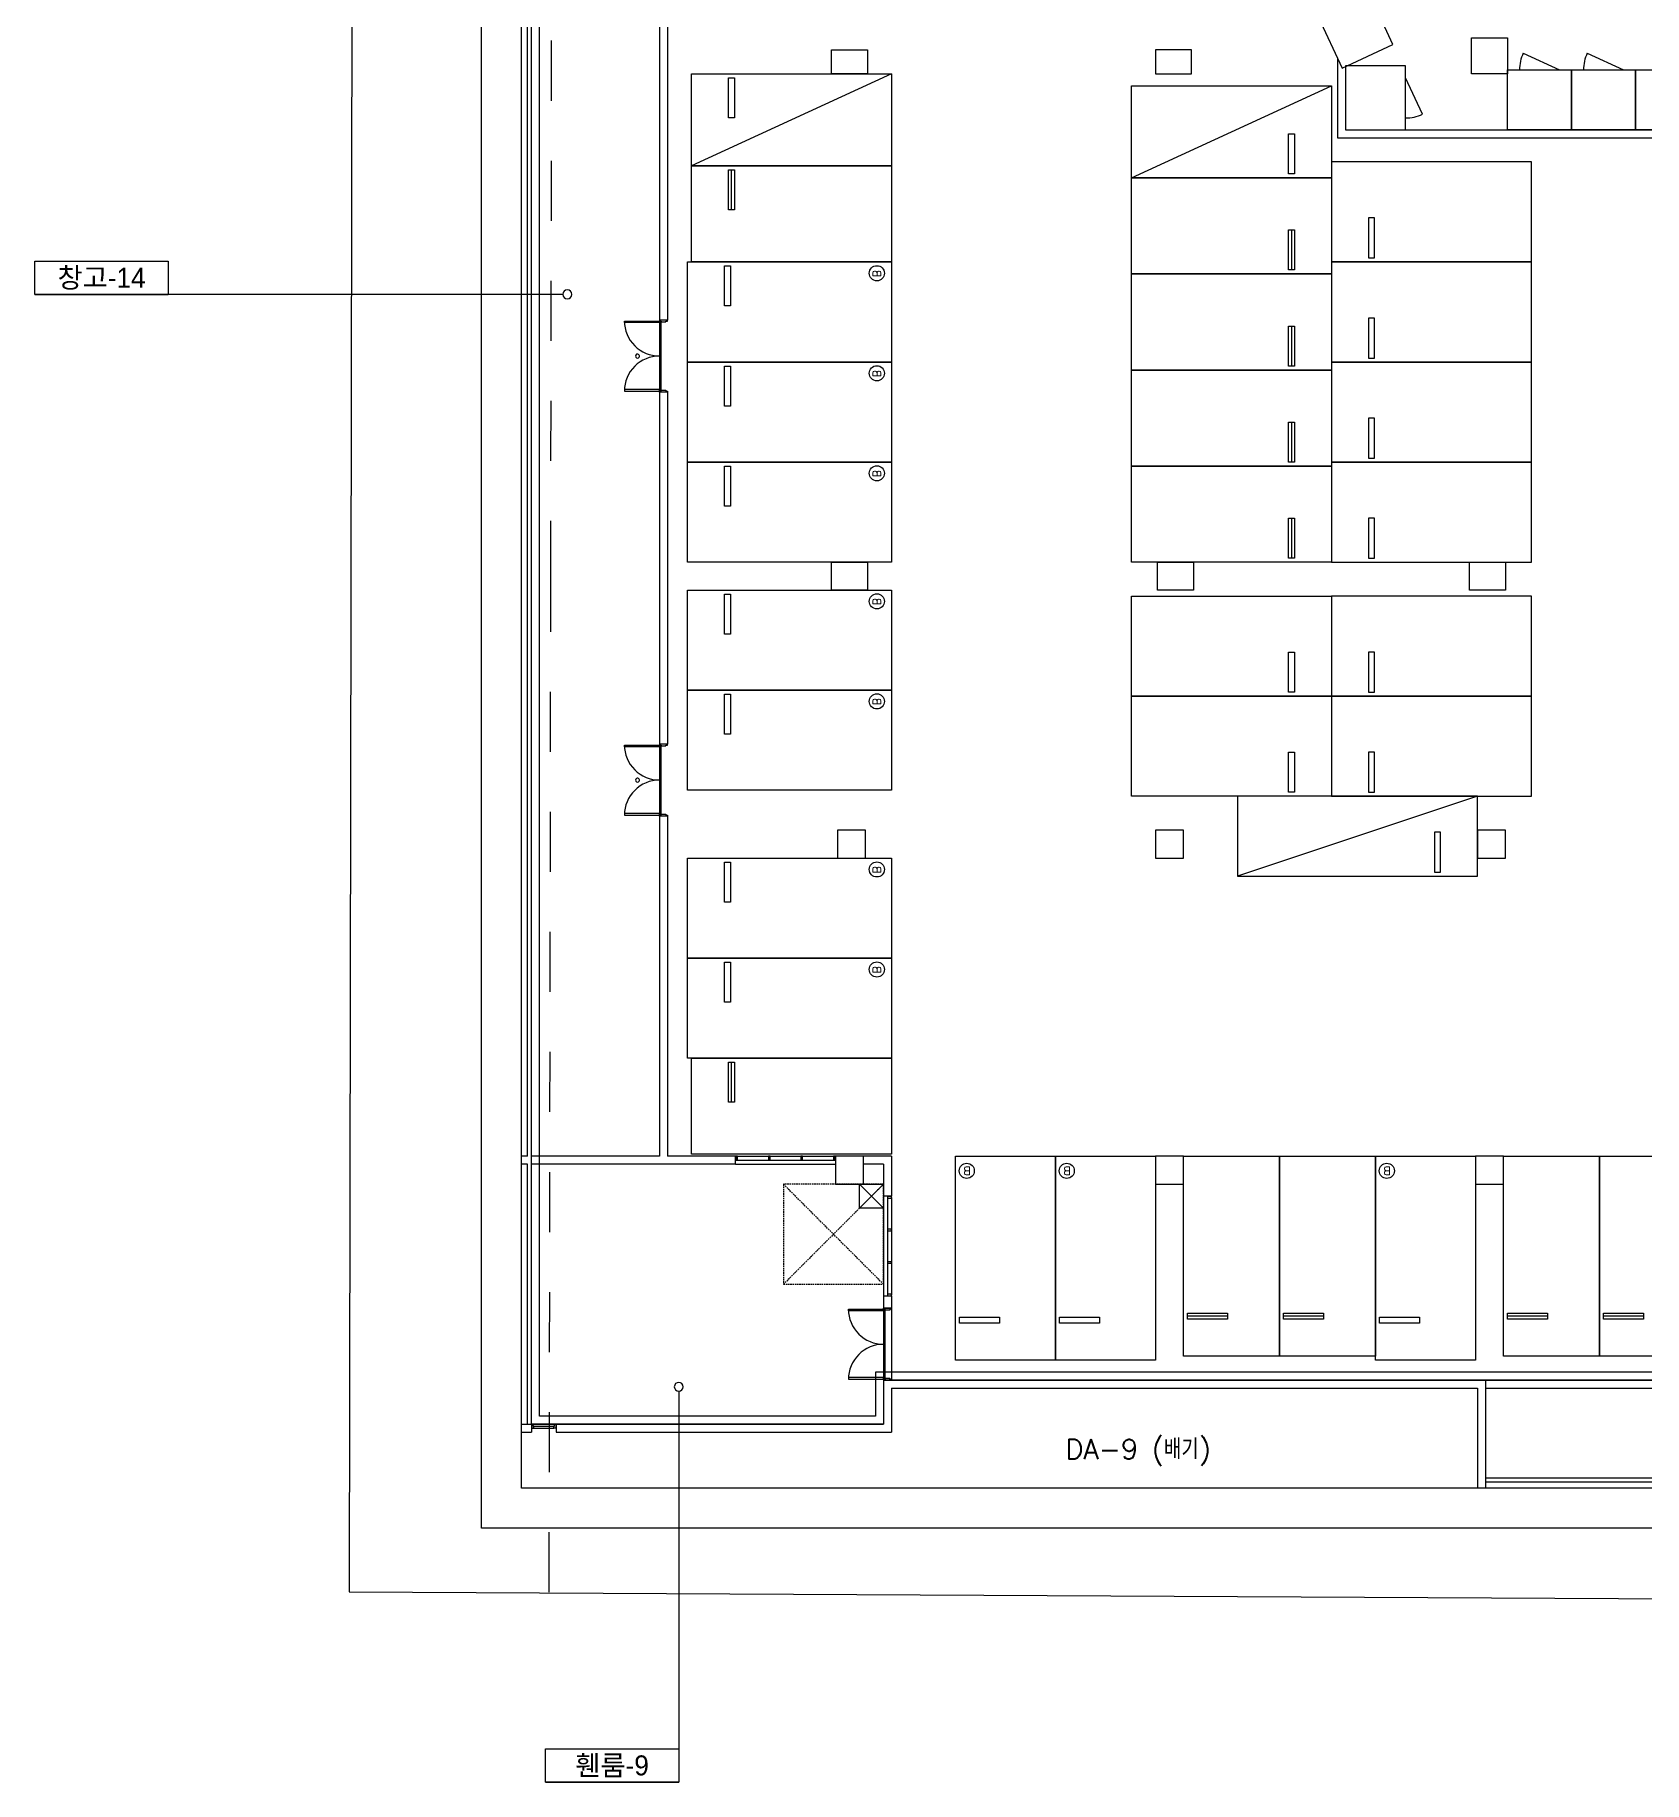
# Model space of a CAD drawing. Header units: millimetres. Extents: x -7614 to 421357, y 87385 to 341757.
# Drawn here: x 311808 to 352034, y 87385 to 131052 of the extents above; entities that cross this region are included whole.
import ezdxf
from ezdxf.enums import TextEntityAlignment as Align

# ---------------------------------------------------------------- set-up
doc = ezdxf.new("R2010")
doc.units = ezdxf.units.MM
doc.header["$LTSCALE"] = 600
doc.header["$MEASUREMENT"] = 0
doc.linetypes.add('HIDDEN', pattern=[2, 1, -1])
doc.linetypes.add('HIDDEN2', pattern=[0.188, 0.125, -0.063])
for name, color, linetype in [('e-plan', 9, 'CONTINUOUS'), ('e-room-box', 7, 'CONTINUOUS'), ('e-text', 6, 'CONTINUOUS')]:
    doc.layers.add(name, color=color, linetype=linetype)
doc.styles.add('kiahn', font='romans.shx', dxfattribs={"bigfont": 'cadhs.shx'})
doc.styles.add('돋움', font='Dotum.ttf')

msp = doc.modelspace()

# ---------------------------------------------------------------- linework, layer by layer
at = {"layer": 'e-plan'}
for p, q in [((324420, 96527), (324420, 148977)), ((323970, 94727), (323970, 148527)), ((324120, 103027), (324120, 148677)), ((324220, 96327), (324220, 148777)), ((324220, 103027), (324220, 148577)), ((322970, 93727), (322970, 147527)), ((319743, 142693), (319664, 92140)), ((327420, 132727), (327420, 123927)), ((327620, 132727), (327620, 123927)), ((340720, 130677), (339820, 130677)), ((339820, 130677), (339820, 130077)), ((340720, 130077), (340720, 130677)), ((349014, 130599), (349920, 130177)), ((350614, 130599), (351520, 130177)), ((344370, 130475), (344370, 128477)), ((346070, 130277), (344570, 130277)), ((344570, 130277), (344570, 128677)), ((344570, 130244), (344570, 128677)), ((346070, 128677), (346070, 130277)), ((348620, 130177), (350220, 130177)), ((348620, 128677), (348620, 130177)), ((350220, 130177), (350220, 128677)), ((350220, 130177), (351820, 130177)), ((350220, 128677), (350220, 130177)), ((351820, 130177), (351820, 128677)), ((351820, 130177), (353420, 130177)), ((351820, 128677), (351820, 130177)), ((333220, 130077), (328220, 127777)), ((328220, 127777), (328220, 130077)), ((328220, 130077), (333220, 130077)), ((329145, 129977), (329295, 129977)), ((329145, 128977), (329145, 129977)), ((329295, 129977), (329295, 128977)), ((333220, 130077), (333220, 127777)), ((339220, 127477), (344220, 129777)), ((339220, 127477), (339220, 129777)), ((339220, 129777), (344220, 129777)), ((339820, 130077), (340720, 130077)), ((344220, 129777), (344220, 127477)), ((346493, 129070), (346070, 129977)), ((329295, 128977), (329145, 128977)), ((343145, 127577), (343145, 128577)), ((343145, 128577), (343295, 128577)), ((343295, 128577), (343295, 127577)), ((344370, 128477), (356420, 128477)), ((344570, 128677), (356220, 128677)), ((344570, 128677), (346070, 128677)), ((350220, 128677), (348620, 128677)), ((351820, 128677), (350220, 128677)), ((353420, 128677), (351820, 128677)), ((328220, 125377), (328220, 127777)), ((328220, 127777), (333220, 127777)), ((333220, 127777), (328220, 127777)), ((329145, 127677), (329295, 127677)), ((329145, 126677), (329145, 127677)), ((329220, 126677), (329220, 127677)), ((329295, 127677), (329295, 126677)), ((333220, 127777), (333220, 125377)), ((343295, 127577), (343145, 127577)), ((344220, 127877), (344220, 125377)), ((349220, 127877), (344220, 127877)), ((349220, 125377), (349220, 127877)), ((339220, 125077), (339220, 127477)), ((339220, 127477), (344220, 127477)), ((344220, 127477), (339220, 127477)), ((344220, 127477), (344220, 125077)), ((329295, 126677), (329145, 126677)), ((345295, 126477), (345145, 126477)), ((345145, 126477), (345145, 125477)), ((345295, 125477), (345295, 126477)), ((343145, 125177), (343145, 126177)), ((343145, 126177), (343295, 126177)), ((343220, 126177), (343220, 125177)), ((343295, 126177), (343295, 125177)), ((328120, 122877), (328120, 125377)), ((328120, 125377), (333220, 125377)), ((333220, 125377), (328220, 125377)), ((333220, 125377), (333220, 122877)), ((344220, 125377), (344220, 122877)), ((349220, 125377), (344220, 125377)), ((344220, 125377), (349220, 125377)), ((345145, 125477), (345295, 125477)), ((349220, 122877), (349220, 125377)), ((329045, 125277), (329195, 125277)), ((329045, 124277), (329045, 125277)), ((329195, 125277), (329195, 124277)), ((339220, 122677), (339220, 125077)), ((339220, 125077), (344220, 125077)), ((344220, 125077), (339220, 125077)), ((343295, 125177), (343145, 125177)), ((344220, 125077), (344220, 122677)), ((329195, 124277), (329045, 124277)), ((326545, 123902), (327420, 123902)), ((326545, 123862), (326545, 123902)), ((327420, 123862), (326545, 123862)), ((327620, 123927), (327420, 123927)), ((327620, 123927), (327420, 123927)), ((327420, 123927), (327420, 123902)), ((327420, 123902), (327420, 122152)), ((327420, 123902), (327460, 123902)), ((327420, 123902), (327420, 123862)), ((327460, 123902), (327460, 123882)), ((327460, 122172), (327460, 123882)), ((327460, 123882), (327580, 123882)), ((327580, 123882), (327580, 123902)), ((327580, 123902), (327620, 123902)), ((327620, 123902), (327620, 123927)), ((343145, 122777), (343145, 123777)), ((343145, 123777), (343295, 123777)), ((343220, 123777), (343220, 122777)), ((343295, 123777), (343295, 122777)), ((345295, 123977), (345145, 123977)), ((345145, 123977), (345145, 122977)), ((345295, 122977), (345295, 123977)), ((328120, 120377), (328120, 122877)), ((328120, 122877), (333220, 122877)), ((333220, 122877), (328120, 122877)), ((329045, 122777), (329195, 122777)), ((329045, 121777), (329045, 122777)), ((329195, 122777), (329195, 121777)), ((333220, 122877), (333220, 120377)), ((343295, 122777), (343145, 122777)), ((344220, 122877), (344220, 120377)), ((349220, 122877), (344220, 122877)), ((344220, 122877), (349220, 122877)), ((345145, 122977), (345295, 122977)), ((349220, 120377), (349220, 122877)), ((344220, 122677), (339220, 122677)), ((339220, 120277), (339220, 122677)), ((339220, 122677), (344220, 122677)), ((344220, 122677), (344220, 120277)), ((327420, 122192), (326545, 122192)), ((326545, 122192), (326545, 122152)), ((326545, 122152), (327420, 122152)), ((327420, 122152), (327420, 122192)), ((327420, 122127), (327420, 122152)), ((327420, 122152), (327460, 122152)), ((327420, 122127), (327420, 113327)), ((327620, 122127), (327420, 122127)), ((327620, 122127), (327420, 122127)), ((327460, 122152), (327460, 122172)), ((327460, 122172), (327580, 122172)), ((327580, 122172), (327580, 122152)), ((327580, 122152), (327620, 122152)), ((327620, 122152), (327620, 122127)), ((327620, 122127), (327620, 113327)), ((329195, 121777), (329045, 121777)), ((345295, 121477), (345145, 121477)), ((345145, 121477), (345145, 120477)), ((345295, 120477), (345295, 121477)), ((343145, 120377), (343145, 121377)), ((343145, 121377), (343295, 121377)), ((343220, 121377), (343220, 120377)), ((343295, 121377), (343295, 120377)), ((333220, 120377), (328120, 120377)), ((328120, 117877), (328120, 120377)), ((328120, 120377), (333220, 120377)), ((329045, 120277), (329195, 120277)), ((329045, 119277), (329045, 120277)), ((329195, 120277), (329195, 119277)), ((333220, 120377), (333220, 117877)), ((344220, 120277), (339220, 120277)), ((339220, 117877), (339220, 120277)), ((339220, 120277), (344220, 120277)), ((343295, 120377), (343145, 120377)), ((344220, 120377), (344220, 117877)), ((349220, 120377), (344220, 120377)), ((344220, 120377), (349220, 120377)), ((344220, 120277), (344220, 117877)), ((345145, 120477), (345295, 120477)), ((349220, 117877), (349220, 120377)), ((329195, 119277), (329045, 119277)), ((343145, 117977), (343145, 118977)), ((343145, 118977), (343295, 118977)), ((343220, 118977), (343220, 117977)), ((343295, 118977), (343295, 117977)), ((345295, 118977), (345145, 118977)), ((345145, 118977), (345145, 117977)), ((345295, 117977), (345295, 118977)), ((343295, 117977), (343145, 117977)), ((345145, 117977), (345295, 117977)), ((333220, 117877), (328120, 117877)), ((331720, 117877), (332620, 117877)), ((331720, 117177), (331720, 117877)), ((332620, 117877), (332620, 117177)), ((344220, 117877), (339220, 117877)), ((339870, 117877), (340770, 117877)), ((339870, 117177), (339870, 117877)), ((340770, 117877), (340770, 117177)), ((344220, 117877), (349220, 117877)), ((347670, 117877), (348570, 117877)), ((347670, 117177), (347670, 117877)), ((348570, 117877), (348570, 117177)), ((328120, 114677), (328120, 117177)), ((328120, 117177), (333220, 117177)), ((329045, 117077), (329195, 117077)), ((329045, 116077), (329045, 117077)), ((329195, 117077), (329195, 116077)), ((332620, 117177), (331720, 117177)), ((333220, 117177), (333220, 114677)), ((340770, 117177), (339870, 117177)), ((348570, 117177), (347670, 117177)), ((339220, 114527), (339220, 117027)), ((339220, 117027), (344220, 117027)), ((344220, 117027), (344220, 114527)), ((349220, 117027), (344220, 117027)), ((344220, 117027), (344220, 114527)), ((349220, 114527), (349220, 117027)), ((329195, 116077), (329045, 116077)), ((343145, 114627), (343145, 115627)), ((343145, 115627), (343295, 115627)), ((343295, 115627), (343295, 114627)), ((345295, 115627), (345145, 115627)), ((345145, 115627), (345145, 114627)), ((345295, 114627), (345295, 115627)), ((333220, 114677), (328120, 114677)), ((328120, 112177), (328120, 114677)), ((328120, 114677), (333220, 114677)), ((329045, 114577), (329195, 114577)), ((329045, 113577), (329045, 114577)), ((329195, 114577), (329195, 113577)), ((333220, 114677), (333220, 112177)), ((344220, 114527), (339220, 114527)), ((339220, 112027), (339220, 114527)), ((339220, 114527), (344220, 114527)), ((343295, 114627), (343145, 114627)), ((344220, 114527), (349220, 114527)), ((344220, 114527), (344220, 112027)), ((349220, 114527), (344220, 114527)), ((344220, 114527), (344220, 112027)), ((345145, 114627), (345295, 114627)), ((349220, 112027), (349220, 114527)), ((329195, 113577), (329045, 113577)), ((326545, 113302), (327420, 113302)), ((326545, 113262), (326545, 113302)), ((327420, 113262), (326545, 113262)), ((327620, 113327), (327420, 113327)), ((327620, 113327), (327420, 113327)), ((327420, 113327), (327420, 113302)), ((327420, 113302), (327420, 111552)), ((327420, 113302), (327460, 113302)), ((327420, 113302), (327420, 113262)), ((327460, 113302), (327460, 113282)), ((327460, 111572), (327460, 113282)), ((327460, 113282), (327580, 113282)), ((327580, 113282), (327580, 113302)), ((327580, 113302), (327620, 113302)), ((327620, 113302), (327620, 113327)), ((343145, 112127), (343145, 113127)), ((343145, 113127), (343295, 113127)), ((343295, 113127), (343295, 112127)), ((345295, 113127), (345145, 113127)), ((345145, 113127), (345145, 112127)), ((345295, 112127), (345295, 113127)), ((333220, 112177), (328120, 112177)), ((344220, 112027), (339220, 112027)), ((347870, 112027), (341870, 110027)), ((347870, 112027), (341870, 112027)), ((341870, 112027), (341870, 110027)), ((343295, 112127), (343145, 112127)), ((344220, 112027), (349220, 112027)), ((345145, 112127), (345295, 112127)), ((347870, 110027), (347870, 112027)), ((327420, 111592), (326545, 111592)), ((326545, 111592), (326545, 111552)), ((326545, 111552), (327420, 111552)), ((327420, 111552), (327420, 111592)), ((327420, 111527), (327420, 111552)), ((327420, 111552), (327460, 111552)), ((327420, 111527), (327420, 103027)), ((327620, 111527), (327420, 111527)), ((327620, 111527), (327420, 111527)), ((327460, 111552), (327460, 111572)), ((327460, 111572), (327580, 111572)), ((327580, 111572), (327580, 111552)), ((327580, 111552), (327620, 111552)), ((327620, 111552), (327620, 111527)), ((327620, 111527), (327620, 103027)), ((332570, 111177), (331870, 111177)), ((331870, 111177), (331870, 110477)), ((332570, 110477), (332570, 111177)), ((340520, 111177), (339820, 111177)), ((339820, 111177), (339820, 110477)), ((340520, 110477), (340520, 111177)), ((346945, 111127), (346795, 111127)), ((346795, 111127), (346795, 110127)), ((346945, 110127), (346945, 111127)), ((348570, 111177), (347870, 111177)), ((347870, 111177), (347870, 110477)), ((348570, 110477), (348570, 111177)), ((328120, 107977), (328120, 110477)), ((328120, 110477), (333220, 110477)), ((329045, 110377), (329195, 110377)), ((329045, 109377), (329045, 110377)), ((329195, 110377), (329195, 109377)), ((331870, 110477), (332570, 110477)), ((333220, 110477), (333220, 107977)), ((339820, 110477), (340520, 110477)), ((346795, 110127), (346945, 110127)), ((347870, 110477), (348570, 110477)), ((341870, 110027), (347870, 110027)), ((329195, 109377), (329045, 109377)), ((333220, 107977), (328120, 107977)), ((328120, 105477), (328120, 107977)), ((328120, 107977), (333220, 107977)), ((329045, 107877), (329195, 107877)), ((329045, 106877), (329045, 107877)), ((329195, 107877), (329195, 106877)), ((333220, 107977), (333220, 105477)), ((329195, 106877), (329045, 106877)), ((333220, 105477), (328120, 105477)), ((328220, 103077), (328220, 105477)), ((328220, 105477), (333220, 105477)), ((329145, 105377), (329295, 105377)), ((329145, 104377), (329145, 105377)), ((329220, 104377), (329220, 105377)), ((329295, 105377), (329295, 104377)), ((333220, 105477), (333220, 103077)), ((329295, 104377), (329145, 104377)), ((333220, 103077), (328220, 103077)), ((324120, 103027), (323970, 103027)), ((324120, 102827), (323970, 102827)), ((324120, 96327), (324120, 102827)), ((327420, 103027), (324220, 103027)), ((324220, 96327), (324220, 102827)), ((329320, 102827), (324220, 102827)), ((329320, 103027), (327620, 103027)), ((329320, 102827), (329320, 103027)), ((329320, 102827), (331820, 102827)), ((329370, 103027), (329330, 103027)), ((329330, 103027), (329330, 102927)), ((329330, 102927), (329370, 102927)), ((329350, 103027), (331790, 103027)), ((329350, 102927), (331790, 102927)), ((329370, 102927), (329370, 103027)), ((330184, 103027), (330144, 103027)), ((330144, 103027), (330144, 102927)), ((330144, 102927), (330184, 102927)), ((330184, 102927), (330184, 103027)), ((330997, 103027), (330957, 103027)), ((330957, 103027), (330957, 102927)), ((330957, 102927), (330997, 102927)), ((330997, 102927), (330997, 103027)), ((331810, 103027), (331770, 103027)), ((331770, 103027), (331770, 102927)), ((331770, 102927), (331810, 102927)), ((331810, 102927), (331810, 103027)), ((332520, 103027), (331820, 103027)), ((331820, 103027), (331820, 102327)), ((333220, 103027), (332470, 103027)), ((332520, 102327), (332520, 103027)), ((333020, 102827), (332520, 102827)), ((333020, 102827), (333020, 102027)), ((333220, 103027), (333220, 102027)), ((334820, 97927), (334820, 103027)), ((334820, 103027), (337320, 103027)), ((337320, 103027), (337320, 97927)), ((337320, 97927), (337320, 103027)), ((337320, 103027), (339820, 103027)), ((340520, 103027), (339820, 103027)), ((339820, 103027), (339820, 102327)), ((339820, 103027), (339820, 97927)), ((340520, 102327), (340520, 103027)), ((340520, 98027), (340520, 103027)), ((340520, 103027), (342920, 103027)), ((342920, 98027), (342920, 103027)), ((342920, 103027), (345320, 103027)), ((342920, 103027), (342920, 98027)), ((345320, 97927), (345320, 103027)), ((345320, 103027), (347820, 103027)), ((345320, 103027), (345320, 98027)), ((348520, 103027), (347820, 103027)), ((347820, 103027), (347820, 102327)), ((347820, 103027), (347820, 97927)), ((348520, 102327), (348520, 103027)), ((348520, 98027), (348520, 103027)), ((348520, 103027), (350920, 103027)), ((350920, 98027), (350920, 103027)), ((350920, 103027), (353320, 103027)), ((350920, 103027), (350920, 98027)), ((331820, 102327), (332520, 102327)), ((333020, 101727), (332420, 102327)), ((333020, 102327), (332420, 101727)), ((332420, 101727), (332420, 102327)), ((332420, 102327), (333020, 102327)), ((333020, 102327), (333020, 101727)), ((339820, 102327), (340520, 102327)), ((347820, 102327), (348520, 102327)), ((333220, 102027), (333020, 102027)), ((333220, 102027), (333020, 102027)), ((333020, 102027), (333020, 99527)), ((333220, 102017), (333120, 102017)), ((333120, 102017), (333120, 101977)), ((333120, 101997), (333120, 99557)), ((333120, 101977), (333220, 101977)), ((333220, 101977), (333220, 102017)), ((333220, 101997), (333220, 99557)), ((333020, 101727), (332420, 101727)), ((333220, 101203), (333120, 101203)), ((333120, 101203), (333120, 101163)), ((333120, 101163), (333220, 101163)), ((333220, 101163), (333220, 101203)), ((333220, 100390), (333120, 100390)), ((333120, 100390), (333120, 100350)), ((333120, 100350), (333220, 100350)), ((333220, 100350), (333220, 100390)), ((333220, 99577), (333120, 99577)), ((333120, 99577), (333120, 99537)), ((333220, 99537), (333220, 99577)), ((332145, 99202), (333020, 99202)), ((332145, 99162), (332145, 99202)), ((333020, 99162), (332145, 99162)), ((333020, 99527), (333020, 99227)), ((333220, 99527), (333020, 99527)), ((333220, 99227), (333020, 99227)), ((333020, 99202), (333020, 99227)), ((333020, 99227), (333220, 99227)), ((333020, 99202), (333020, 97452)), ((333020, 99202), (333020, 99162)), ((333060, 99202), (333020, 99202)), ((333060, 99182), (333060, 99202)), ((333060, 97472), (333060, 99182)), ((333180, 99182), (333060, 99182)), ((333120, 99537), (333220, 99537)), ((333220, 99202), (333180, 99202)), ((333180, 99202), (333180, 99182)), ((333220, 99527), (333220, 99227)), ((333220, 99227), (333220, 97427)), ((333220, 99227), (333220, 99202)), ((334920, 98852), (334920, 99002)), ((334920, 99002), (335920, 99002)), ((335920, 98852), (334920, 98852)), ((335920, 99002), (335920, 98852)), ((337420, 98852), (337420, 99002)), ((337420, 99002), (338420, 99002)), ((338420, 98852), (337420, 98852)), ((338420, 99002), (338420, 98852)), ((340620, 98952), (340620, 99102)), ((340620, 99102), (341620, 99102)), ((341620, 99027), (340620, 99027)), ((341620, 98952), (340620, 98952)), ((341620, 99102), (341620, 98952)), ((343020, 98952), (343020, 99102)), ((343020, 99102), (344020, 99102)), ((344020, 99027), (343020, 99027)), ((344020, 98952), (343020, 98952)), ((344020, 99102), (344020, 98952)), ((345420, 98852), (345420, 99002)), ((345420, 99002), (346420, 99002)), ((346420, 98852), (345420, 98852)), ((346420, 99002), (346420, 98852)), ((348620, 98952), (348620, 99102)), ((348620, 99102), (349620, 99102)), ((349620, 99027), (348620, 99027)), ((349620, 98952), (348620, 98952)), ((349620, 99102), (349620, 98952)), ((351020, 98952), (351020, 99102)), ((351020, 99102), (352020, 99102)), ((352020, 99027), (351020, 99027)), ((352020, 98952), (351020, 98952)), ((352020, 99102), (352020, 98952)), ((337320, 97927), (334820, 97927)), ((339820, 97927), (337320, 97927)), ((342920, 98027), (340520, 98027)), ((345320, 98027), (342920, 98027)), ((347820, 97927), (345320, 97927)), ((350920, 98027), (348520, 98027)), ((353320, 98027), (350920, 98027)), ((333020, 97492), (332145, 97492)), ((332145, 97492), (332145, 97452)), ((332145, 97452), (333020, 97452)), ((332820, 97627), (332820, 96527)), ((401670, 97627), (332820, 97627)), ((333020, 97452), (333020, 97492)), ((333060, 97452), (333020, 97452)), ((333020, 97452), (333020, 97427)), ((333020, 97427), (348070, 97427)), ((333020, 97427), (333020, 96327)), ((401470, 97427), (333020, 97427)), ((333020, 97427), (333020, 96327)), ((333020, 97427), (333220, 97427)), ((333180, 97472), (333060, 97472)), ((333060, 97472), (333060, 97452)), ((333180, 97452), (333180, 97472)), ((333220, 97452), (333180, 97452)), ((333220, 97427), (333220, 97452)), ((348070, 97427), (348070, 94727)), ((348070, 97427), (354020, 97427)), ((333220, 97227), (347870, 97227)), ((333220, 97227), (333220, 96127)), ((347870, 97227), (347870, 94727)), ((348070, 97227), (354020, 97227)), ((332820, 96527), (324420, 96527)), ((323970, 96327), (324220, 96327)), ((323970, 96127), (324220, 96127)), ((324220, 96327), (324220, 96127)), ((333020, 96327), (324220, 96327)), ((324230, 96327), (324230, 96227)), ((324265, 96327), (324230, 96327)), ((324230, 96227), (324265, 96227)), ((324265, 96327), (324795, 96327)), ((324265, 96277), (324265, 96327)), ((324280, 96277), (324265, 96277)), ((324265, 96227), (324280, 96227)), ((324280, 96277), (324780, 96277)), ((324280, 96227), (324280, 96277)), ((324280, 96227), (324780, 96227)), ((324780, 96227), (324780, 96277)), ((324780, 96277), (324795, 96277)), ((324795, 96227), (324780, 96227)), ((324795, 96277), (324795, 96327)), ((324795, 96327), (324830, 96327)), ((324830, 96227), (324795, 96227)), ((324830, 96327), (324830, 96227)), ((324840, 96327), (333020, 96327)), ((324840, 96327), (324840, 96127)), ((324840, 96127), (333220, 96127)), ((389270, 94977), (348070, 94977)), ((389270, 94877), (348070, 94877)), ((410020, 94727), (323970, 94727)), ((411020, 93727), (322970, 93727)), ((319664, 92140), (414593, 91642))]:
    msp.add_line(p, q, dxfattribs=at)
at = {"layer": 'e-plan', "linetype": 'HIDDEN', "ltscale": 2.5}
for p, q in [((324704, 117409), (324753, 148705)), ((324664, 92132), (324704, 117409))]:
    msp.add_line(p, q, dxfattribs=at)
at = {"layer": 'e-plan', "ltscale": 0.5}
for p, q in [((345757, 130814), (345166, 132082)), ((343897, 131491), (344489, 130222)), ((331720, 130677), (332620, 130677)), ((331720, 130077), (331720, 130677)), ((332620, 130677), (332620, 130077)), ((344489, 130222), (345757, 130814)), ((347720, 130977), (348620, 130977)), ((347720, 130077), (347720, 130977)), ((348620, 130977), (348620, 130077)), ((332620, 130077), (331720, 130077)), ((348620, 130077), (347720, 130077))]:
    msp.add_line(p, q, dxfattribs=at)
at = {"layer": 'e-plan', "linetype": 'HIDDEN2', "ltscale": 0.5}
for p, q in [((333020, 102327), (330520, 99827)), ((333020, 99827), (330520, 102327)), ((333020, 102327), (330520, 102327)), ((330520, 102327), (330520, 99827)), ((333020, 99827), (333020, 102327)), ((330520, 99827), (333020, 99827))]:
    msp.add_line(p, q, dxfattribs=at)
at = {"layer": 'e-plan'}
for centre in [(332855, 125095), (332855, 122595), (332855, 120095), (332855, 116895), (332855, 114395), (332855, 110195), (332855, 107695), (335102, 102661), (337602, 102661), (345602, 102661)]:
    msp.add_circle(centre, 189, dxfattribs=at)
for centre, radius, start, end in [((349920, 130177), 1000, 155, 180), ((351520, 130177), 1000, 155, 180), ((346070, 129977), 1000, 270, 295), ((327420, 123902), 875, 179.9999, 270.0001), ((327420, 122152), 875, 89.9998, 180), ((326870, 123027), 50, 120, 300), ((326870, 123027), 50, 300, 120), ((327420, 113302), 875, 179.9999, 270.0001), ((327420, 111552), 875, 89.9998, 180), ((326870, 112427), 50, 120, 300), ((326870, 112427), 50, 300, 120), ((333020, 99202), 875, 180, 270.0001), ((333020, 97452), 875, 89.9999, 180)]:
    msp.add_arc(centre, radius, start, end, dxfattribs=at)
for p in [(330164, 103027), (330977, 103027), (333220, 101183), (333220, 100370)]:
    msp.add_point(p, dxfattribs=at)
at = {"layer": 'e-room-box'}
for p, q in [((311808, 125401), (315142, 125401)), ((311808, 124567), (311808, 125401)), ((315142, 125401), (315142, 124567)), ((311808, 124567), (315142, 124567)), ((315142, 124567), (311808, 124567)), ((325004, 124567), (315142, 124567)), ((327904, 97151), (327904, 87385)), ((324571, 88218), (327904, 88218)), ((324571, 87385), (324571, 88218)), ((327904, 88218), (327904, 87385)), ((324571, 87385), (327904, 87385)), ((327904, 87385), (324571, 87385))]:
    msp.add_line(p, q, dxfattribs=at)
for centre, start, end in [((325117, 124567), 0, 180), ((325117, 124567), 180, 0), ((327904, 97263), 90, 270), ((327904, 97263), 270, 90)]:
    msp.add_arc(centre, 112, start, end, dxfattribs=at)

# ---------------------------------------------------------------- texts
at = {"layer": 'e-plan', "style": 'kiahn', "text_generation_flag": 4}
for rotation, p in [(90, (332754, 124996)), (90, (332754, 122496)), (90, (332754, 119996)), (90, (332754, 116796)), (90, (332754, 114296)), (90, (332754, 110096)), (90, (332754, 107596)), (180, (335201, 102560)), (180, (337701, 102560)), (180, (345701, 102560))]:
    msp.add_text('B', height=200, rotation=rotation, dxfattribs=at).set_placement(p)
at = {"layer": 'e-plan', "style": 'kiahn'}
msp.add_text('DA-9 (배기)', height=500, dxfattribs=at).set_placement((341203, 95456), align=Align.RIGHT)
at = {"layer": 'e-text', "style": '돋움'}
for s, p in [('창고-14', (313475, 124984)), ('휀룸-9', (326237, 87801))]:
    msp.add_text(s, height=500, dxfattribs=at).set_placement(p, align=Align.MIDDLE_CENTER)

doc.saveas('drawing.dxf')
